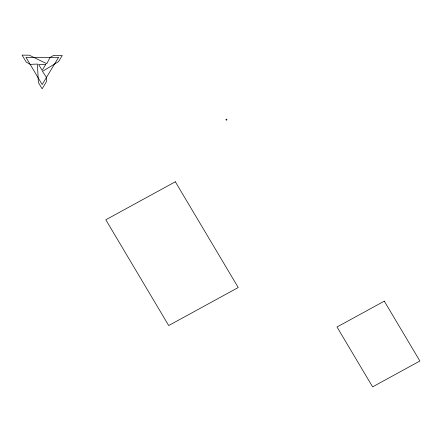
<?xml version="1.0" encoding="UTF-8"?>
<svg xmlns="http://www.w3.org/2000/svg" width="442" height="442" viewBox="0 0 442 442"><rect width="100%" height="100%" fill="white"/><g stroke="black" fill="none" stroke-linecap="round" stroke-linejoin="round"><path stroke-width="0.66" d="M46.471 77.4L46.294 81.925L42.134 88.814L38.366 82.477L37.421 64.068L30.144 64.355L26.233 62.079L22.1 55.128L29.327 55.195L46.78 63.731L50.012 57.515L53.565 55.416L62.25 55.493L58.548 61.62L42.493 71.361L46.471 77.4M45.703 64.515L42.145 70.411L38.598 64.449L45.703 64.515M58.427 57.593L42.156 84.549L25.945 57.294L58.427 57.593M226.58 119.207L225.895 119.55L226.298 120.218L226.995 119.843L226.591 119.169M175.33 181.773L105.804 219.79L168.7 325.539L238.232 287.521L175.33 181.773M384.291 301.151L337.008 327.003L372.617 386.872L419.9 361.02L384.291 301.151"/></g></svg>
